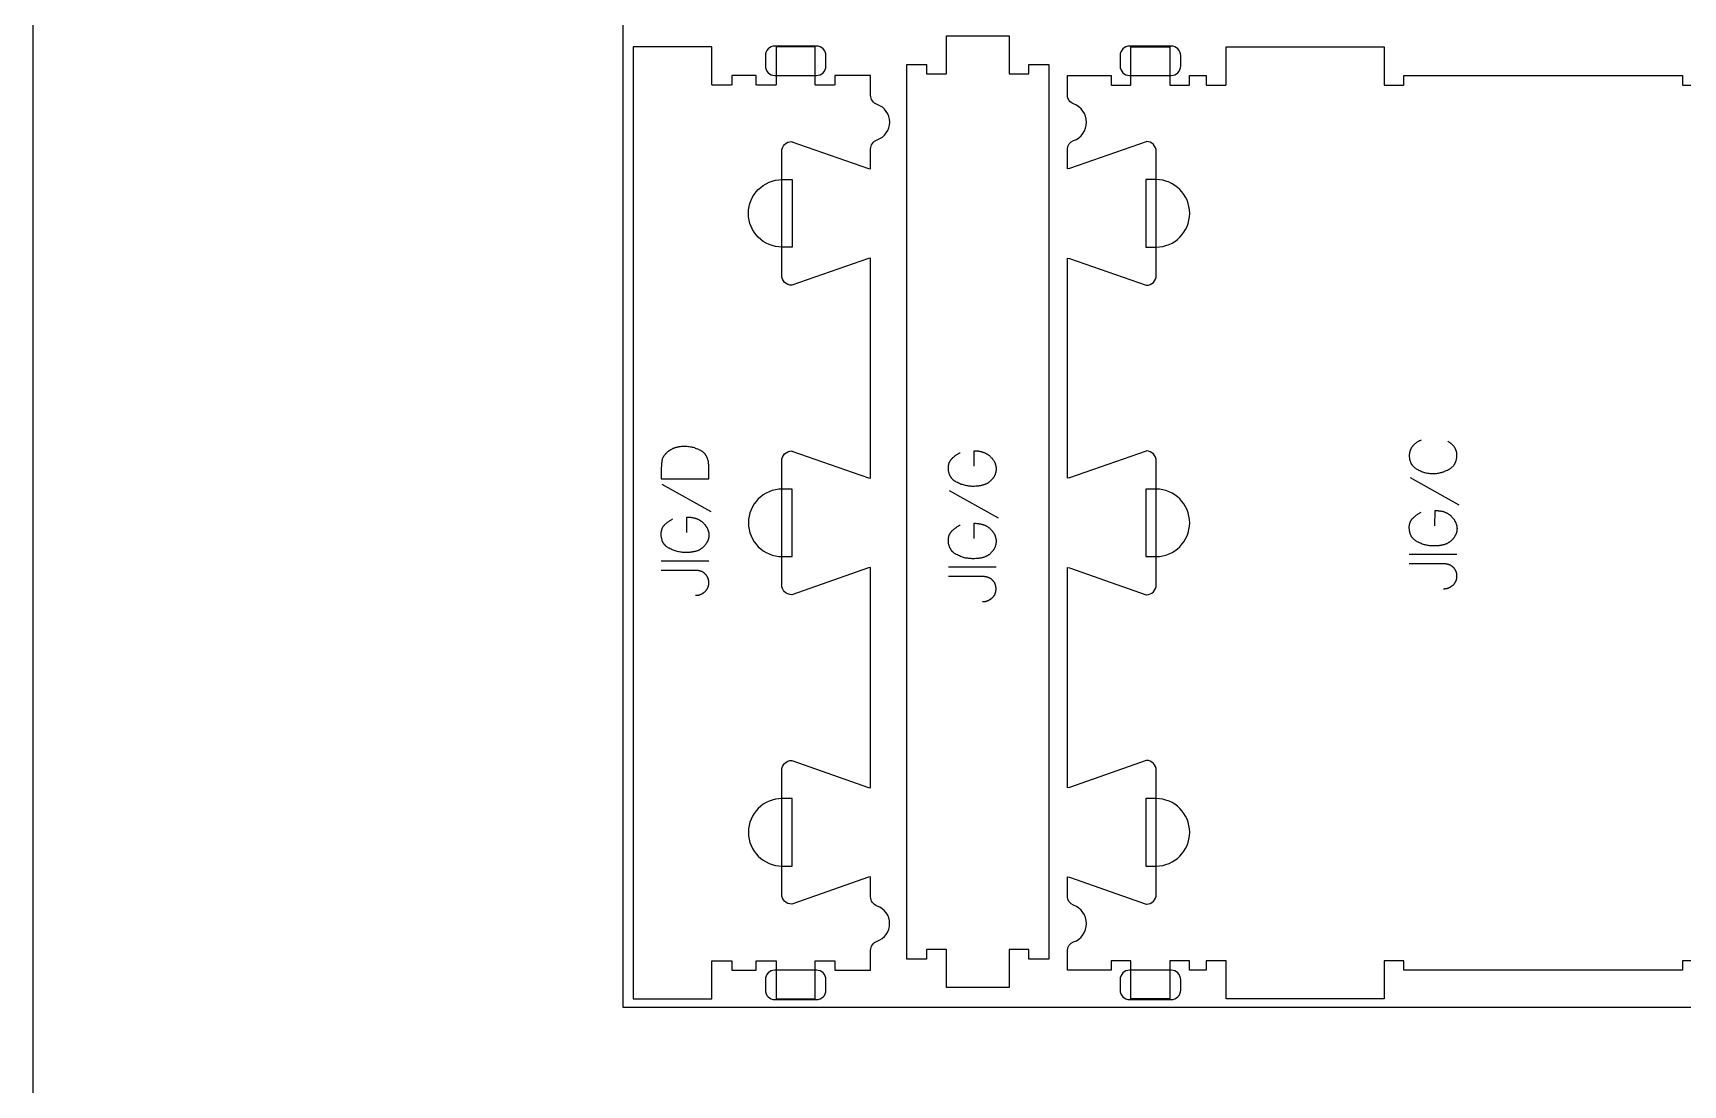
# Model space of a CAD drawing. Extents: x 0 to 12557, y 0 to 18214.
# Drawn here: x 0 to 1040, y 2382 to 3044 of the extents above; entities that cross this region are included whole.
import ezdxf

# ---------------------------------------------------------------- set-up
doc = ezdxf.new("R2010")
doc.units = 0
for name, color, linetype in [('0_SHEET_SPRUCEPLY_2440X122', 1, 'CONTINUOUS'), ('1_ANYTOOL_1MMDEEP_LABELS_S', 2, 'CONTINUOUS'), ('4_ANYTOOL_CUTTHROUGH_OUTSI', 5, 'CONTINUOUS'), ('5_ANYTOOL_HALF_MILL_9MM_IN', 3, 'CONTINUOUS'), ('DONOTCUT', 7, 'CONTINUOUS')]:
    doc.layers.add(name, color=color, linetype=linetype)

msp = doc.modelspace()

# ---------------------------------------------------------------- linework, layer by layer
at = {"layer": '0_SHEET_SPRUCEPLY_2440X122'}
msp.add_lwpolyline([(371.7, 3650.7), (371.7, 2430.7), (2771.7, 2430.7), (2771.7, 3650.7)], close=True, dxfattribs=at)
at = {"layer": '1_ANYTOOL_1MMDEEP_LABELS_S'}
for p, q in [((396.2, 2760.1), (427, 2742.9)), ((577.2, 2756.1), (608, 2739)), ((867.6, 2764.2), (898.4, 2747)), ((867.1, 2716), (897.1, 2716)), ((395.8, 2711.9), (425.8, 2711.9)), ((576.8, 2708), (606.8, 2708))]:
    msp.add_line(p, q, dxfattribs=at)
for points in [[(874.6, 2787.8), (874.2, 2787.7), (873.8, 2787.5), (873.4, 2787.3), (873.1, 2787.1), (872.7, 2786.9), (872.3, 2786.7), (872, 2786.5), (871.6, 2786.3), (871.3, 2786), (871, 2785.8), (870.7, 2785.5), (870.4, 2785.2), (870.1, 2785), (869.8, 2784.7), (869.5, 2784.4), (869.2, 2784.1), (869.1, 2783.9), (869, 2783.7), (868.9, 2783.6), (868.7, 2783.4), (868.6, 2783.3), (868.5, 2783.1), (868.4, 2782.9), (868.3, 2782.7), (868.2, 2782.6), (868.1, 2782.4), (868, 2782.2), (867.9, 2782), (867.9, 2781.8), (867.8, 2781.7), (867.7, 2781.5), (867.6, 2781.3), (867.6, 2781.1), (867.5, 2780.9), (867.5, 2780.7), (867.4, 2780.5), (867.4, 2780.3), (867.3, 2780.1), (867.3, 2779.9), (867.2, 2779.7), (867.2, 2779.5), (867.2, 2779.3), (867.2, 2779.1), (867.1, 2778.8), (867.1, 2778.6), (867.1, 2778.4), (867.1, 2778.2), (867.1, 2778), (867.1, 2777.6), (867.1, 2777.3), (867.2, 2776.9), (867.2, 2776.6), (867.2, 2776.3), (867.3, 2776), (867.3, 2775.7), (867.4, 2775.4), (867.5, 2775.1), (867.6, 2774.8), (867.7, 2774.5), (867.8, 2774.2), (867.9, 2773.9), (867.9, 2773.8), (868, 2773.6), (868.1, 2773.5), (868.1, 2773.4), (868.2, 2773.2), (868.3, 2773.1), (868.4, 2773), (868.4, 2772.8), (868.5, 2772.7), (868.6, 2772.6), (868.7, 2772.5), (868.8, 2772.3), (868.9, 2772.2), (868.9, 2772.1), (869.1, 2771.9), (869.3, 2771.6), (869.5, 2771.4), (869.8, 2771.2), (870, 2771), (870.2, 2770.8), (870.5, 2770.6), (870.7, 2770.4), (871, 2770.2), (871.2, 2770), (871.5, 2769.8), (871.8, 2769.6), (872.4, 2769.3), (873, 2769), (873.6, 2768.7), (874.2, 2768.4), (874.8, 2768.1), (875.5, 2767.9), (876.1, 2767.7), (876.7, 2767.5), (877.4, 2767.3), (878, 2767.2), (878.7, 2767.1), (879.4, 2767), (880, 2766.9), (880.7, 2766.9), (881.4, 2766.8), (882.1, 2766.8), (882.8, 2766.8), (883.5, 2766.9), (884.2, 2766.9), (884.9, 2767), (885.5, 2767.1), (886.2, 2767.2), (886.8, 2767.4), (887.2, 2767.4), (887.5, 2767.5), (887.8, 2767.6), (888.1, 2767.7), (888.5, 2767.8), (888.8, 2767.9), (889.1, 2768), (889.4, 2768.2), (890, 2768.4), (890.6, 2768.7), (891.2, 2769), (891.8, 2769.3), (892.4, 2769.7), (892.7, 2769.8), (893, 2770), (893.3, 2770.2), (893.5, 2770.4), (893.8, 2770.6), (894, 2770.8), (894.2, 2771), (894.5, 2771.3), (894.7, 2771.5), (894.9, 2771.7), (895.1, 2772), (895.2, 2772.1), (895.3, 2772.2), (895.4, 2772.3), (895.5, 2772.5), (895.5, 2772.6), (895.6, 2772.7), (895.7, 2772.8), (895.8, 2773), (895.9, 2773.1), (895.9, 2773.2), (896, 2773.4), (896.1, 2773.5), (896.2, 2773.8), (896.3, 2774.1), (896.5, 2774.4), (896.6, 2774.7), (896.7, 2775), (896.7, 2775.3), (896.8, 2775.6), (896.9, 2775.9), (896.9, 2776.2), (897, 2776.6), (897, 2776.9), (897.1, 2777.2), (897.1, 2777.6), (897.1, 2777.9), (897.1, 2778.3), (897.1, 2778.7), (897.1, 2779.1), (897.1, 2779.2), (897.1, 2779.4), (897, 2779.6), (897, 2779.8), (897, 2780), (897, 2780.1), (896.9, 2780.3), (896.9, 2780.5), (896.8, 2780.6), (896.8, 2780.8), (896.8, 2781), (896.7, 2781.1), (896.7, 2781.3), (896.6, 2781.5), (896.5, 2781.6), (896.5, 2781.8), (896.4, 2781.9), (896.3, 2782.1), (896.3, 2782.2), (896.2, 2782.4), (896.1, 2782.5), (896, 2782.7), (896, 2782.8), (895.9, 2783), (895.8, 2783.1), (895.7, 2783.3), (895.6, 2783.4), (895.5, 2783.5), (895.3, 2783.8), (895.1, 2784.1), (894.8, 2784.3), (894.6, 2784.6), (894.4, 2784.8), (894.1, 2785), (893.9, 2785.3), (893.6, 2785.5), (893.4, 2785.7), (893.1, 2785.9), (892.8, 2786.1), (892.5, 2786.4), (892.2, 2786.6), (891.9, 2786.8), (891.6, 2786.9), (891.3, 2787.1)], [(593, 2771.4), (593, 2781.1), (593.8, 2781.1), (594.6, 2781), (595, 2781), (595.4, 2781), (595.8, 2780.9), (596.2, 2780.8), (596.5, 2780.8), (596.9, 2780.7), (597.3, 2780.6), (597.6, 2780.5), (598, 2780.4), (598.3, 2780.3), (598.6, 2780.2), (598.9, 2780.1), (599.3, 2780), (599.6, 2779.9), (599.9, 2779.7), (600.2, 2779.6), (600.5, 2779.5), (600.7, 2779.3), (601, 2779.2), (601.3, 2779), (601.6, 2778.8), (601.8, 2778.6), (602.1, 2778.5), (602.3, 2778.3), (602.6, 2778.1), (602.8, 2777.9), (603, 2777.6), (603.3, 2777.4), (603.5, 2777.2), (603.7, 2777), (603.9, 2776.8), (604.1, 2776.5), (604.3, 2776.3), (604.5, 2776.1), (604.6, 2775.9), (604.8, 2775.6), (605, 2775.4), (605.1, 2775.2), (605.3, 2774.9), (605.4, 2774.7), (605.5, 2774.5), (605.7, 2774.2), (605.8, 2774), (605.9, 2773.7), (606, 2773.5), (606.1, 2773.3), (606.2, 2773), (606.3, 2772.8), (606.4, 2772.5), (606.4, 2772.3), (606.5, 2772), (606.6, 2771.8), (606.6, 2771.5), (606.7, 2771.3), (606.7, 2771), (606.8, 2770.8), (606.8, 2770.5), (606.8, 2770.3), (606.8, 2770), (606.8, 2769.7), (606.8, 2769.5), (606.8, 2769.2), (606.8, 2769), (606.8, 2768.7), (606.7, 2768.5), (606.7, 2768.2), (606.7, 2768), (606.6, 2767.7), (606.6, 2767.5), (606.5, 2767.2), (606.4, 2767), (606.3, 2766.7), (606.3, 2766.5), (606.2, 2766.2), (606.1, 2766), (606, 2765.8), (605.8, 2765.5), (605.7, 2765.3), (605.6, 2765.1), (605.5, 2764.8), (605.3, 2764.6), (605.2, 2764.4), (605, 2764.1), (604.9, 2763.9), (604.7, 2763.7), (604.5, 2763.5), (604.3, 2763.2), (604.1, 2763), (603.9, 2762.8), (603.7, 2762.6), (603.5, 2762.4), (603.3, 2762.1), (603.1, 2761.9), (602.8, 2761.7), (602.6, 2761.5), (602.4, 2761.3), (602.1, 2761.2), (601.8, 2761), (601.6, 2760.8), (601.3, 2760.6), (601, 2760.5), (600.7, 2760.3), (600.4, 2760.2), (600.1, 2760.1), (599.8, 2759.9), (599.4, 2759.8), (599.1, 2759.7), (598.8, 2759.6), (598.4, 2759.5), (598.1, 2759.4), (597.7, 2759.3), (597.3, 2759.2), (597, 2759.1), (596.6, 2759.1), (596.2, 2759), (595.8, 2758.9), (595.4, 2758.9), (594.9, 2758.8), (594.1, 2758.8), (593.2, 2758.7), (592.3, 2758.7), (591.6, 2758.7), (590.9, 2758.8), (590.3, 2758.8), (589.6, 2758.9), (588.9, 2759), (588.3, 2759.1), (587.6, 2759.2), (586.9, 2759.4), (586.3, 2759.6), (585.6, 2759.8), (585, 2760), (584.4, 2760.2), (583.7, 2760.5), (583.1, 2760.8), (582.4, 2761.1), (581.8, 2761.4), (581.5, 2761.6), (581.2, 2761.7), (580.9, 2761.9), (580.6, 2762.1), (580.4, 2762.3), (580.2, 2762.4), (580.1, 2762.5), (580, 2762.6), (579.8, 2762.7), (579.7, 2762.9), (579.6, 2763), (579.5, 2763.1), (579.4, 2763.2), (579.3, 2763.3), (579.2, 2763.4), (579, 2763.6), (578.9, 2763.7), (578.8, 2763.8), (578.7, 2763.9), (578.6, 2764.1), (578.5, 2764.2), (578.5, 2764.3), (578.4, 2764.4), (578.3, 2764.6), (578.2, 2764.7), (578.1, 2764.9), (578, 2765), (578, 2765.1), (577.9, 2765.3), (577.8, 2765.4), (577.7, 2765.6), (577.7, 2765.7), (577.6, 2765.9), (577.5, 2766), (577.5, 2766.2), (577.4, 2766.3), (577.4, 2766.5), (577.3, 2766.8), (577.2, 2767.1), (577.1, 2767.5), (577, 2767.8), (576.9, 2768.2), (576.9, 2768.5), (576.9, 2768.9), (576.8, 2769.3), (576.8, 2769.6), (576.8, 2770), (576.8, 2770.4), (576.8, 2770.6), (576.8, 2770.9), (576.8, 2771.1), (576.8, 2771.3), (576.8, 2771.5), (576.9, 2771.7), (576.9, 2771.9), (576.9, 2772.1), (577, 2772.3), (577, 2772.5), (577, 2772.7), (577.1, 2772.9), (577.1, 2773.1), (577.2, 2773.3), (577.3, 2773.5), (577.3, 2773.7), (577.4, 2773.9), (577.5, 2774), (577.6, 2774.2), (577.7, 2774.4), (577.8, 2774.6), (577.8, 2774.7), (577.9, 2774.9), (578.1, 2775.1), (578.2, 2775.2), (578.3, 2775.4), (578.4, 2775.5), (578.5, 2775.7), (578.6, 2775.8), (578.8, 2776), (578.9, 2776.1), (579, 2776.3), (579.3, 2776.5), (579.6, 2776.8), (579.9, 2777.1), (580.2, 2777.3), (580.5, 2777.6), (580.8, 2777.8), (581.1, 2778.1), (581.5, 2778.3), (581.8, 2778.5), (582.1, 2778.8), (582.5, 2779), (582.8, 2779.2), (583.1, 2779.4), (583.5, 2779.6), (583.8, 2779.8), (584.2, 2779.9)], [(412, 2729.7), (412, 2739.4), (412.8, 2739.4), (413.6, 2739.3), (414, 2739.3), (414.4, 2739.3), (414.8, 2739.2), (415.2, 2739.1), (415.5, 2739.1), (415.9, 2739), (416.2, 2738.9), (416.6, 2738.8), (416.9, 2738.7), (417.3, 2738.6), (417.6, 2738.5), (417.9, 2738.4), (418.2, 2738.3), (418.6, 2738.2), (418.9, 2738.1), (419.2, 2737.9), (419.4, 2737.8), (419.7, 2737.6), (420, 2737.5), (420.3, 2737.3), (420.6, 2737.1), (420.8, 2736.9), (421.1, 2736.8), (421.3, 2736.6), (421.6, 2736.4), (421.8, 2736.2), (422, 2736), (422.2, 2735.7), (422.5, 2735.5), (422.7, 2735.3), (422.9, 2735.1), (423.1, 2734.8), (423.3, 2734.6), (423.4, 2734.4), (423.6, 2734.2), (423.8, 2733.9), (423.9, 2733.7), (424.1, 2733.5), (424.3, 2733.2), (424.4, 2733), (424.5, 2732.8), (424.7, 2732.5), (424.8, 2732.3), (424.9, 2732), (425, 2731.8), (425.1, 2731.6), (425.2, 2731.3), (425.3, 2731.1), (425.4, 2730.8), (425.4, 2730.6), (425.5, 2730.3), (425.6, 2730.1), (425.6, 2729.8), (425.7, 2729.6), (425.7, 2729.3), (425.7, 2729.1), (425.8, 2728.8), (425.8, 2728.6), (425.8, 2728.3), (425.8, 2728), (425.8, 2727.8), (425.8, 2727.5), (425.8, 2727.3), (425.8, 2727), (425.7, 2726.8), (425.7, 2726.5), (425.6, 2726.3), (425.6, 2726), (425.5, 2725.8), (425.5, 2725.5), (425.4, 2725.3), (425.3, 2725), (425.2, 2724.8), (425.2, 2724.5), (425.1, 2724.3), (424.9, 2724.1), (424.8, 2723.8), (424.7, 2723.6), (424.6, 2723.4), (424.4, 2723.1), (424.3, 2722.9), (424.2, 2722.7), (424, 2722.4), (423.8, 2722.2), (423.7, 2722), (423.5, 2721.8), (423.3, 2721.5), (423.1, 2721.3), (422.9, 2721.1), (422.7, 2720.9), (422.5, 2720.7), (422.3, 2720.5), (422.1, 2720.2), (421.8, 2720), (421.6, 2719.8), (421.3, 2719.7), (421.1, 2719.5), (420.8, 2719.3), (420.5, 2719.1), (420.3, 2719), (420, 2718.8), (419.7, 2718.6), (419.4, 2718.5), (419.1, 2718.4), (418.8, 2718.2), (418.4, 2718.1), (418.1, 2718), (417.8, 2717.9), (417.4, 2717.8), (417.1, 2717.7), (416.7, 2717.6), (416.3, 2717.5), (415.9, 2717.4), (415.6, 2717.4), (415.2, 2717.3), (414.8, 2717.2), (414.3, 2717.2), (413.9, 2717.1), (413.1, 2717.1), (412.2, 2717), (411.3, 2717), (410.6, 2717), (409.9, 2717.1), (409.2, 2717.1), (408.6, 2717.2), (407.9, 2717.3), (407.2, 2717.4), (406.6, 2717.5), (405.9, 2717.7), (405.3, 2717.9), (404.6, 2718.1), (404, 2718.3), (403.3, 2718.5), (402.7, 2718.8), (402.1, 2719.1), (401.4, 2719.4), (400.8, 2719.7), (400.5, 2719.9), (400.2, 2720.1), (399.9, 2720.2), (399.6, 2720.4), (399.3, 2720.6), (399.2, 2720.7), (399.1, 2720.8), (399, 2720.9), (398.8, 2721.1), (398.7, 2721.2), (398.6, 2721.3), (398.5, 2721.4), (398.4, 2721.5), (398.2, 2721.6), (398.1, 2721.7), (398, 2721.9), (397.9, 2722), (397.8, 2722.1), (397.7, 2722.2), (397.6, 2722.4), (397.5, 2722.5), (397.4, 2722.6), (397.4, 2722.7), (397.3, 2722.9), (397.2, 2723), (397.1, 2723.2), (397, 2723.3), (396.9, 2723.4), (396.9, 2723.6), (396.8, 2723.7), (396.7, 2723.9), (396.7, 2724), (396.6, 2724.2), (396.5, 2724.3), (396.5, 2724.5), (396.4, 2724.6), (396.4, 2724.8), (396.3, 2725.1), (396.2, 2725.4), (396.1, 2725.8), (396, 2726.1), (395.9, 2726.5), (395.9, 2726.8), (395.8, 2727.2), (395.8, 2727.6), (395.8, 2727.9), (395.8, 2728.3), (395.8, 2728.7), (395.8, 2728.9), (395.8, 2729.2), (395.8, 2729.4), (395.8, 2729.6), (395.8, 2729.8), (395.8, 2730), (395.9, 2730.2), (395.9, 2730.4), (395.9, 2730.6), (396, 2730.8), (396, 2731), (396.1, 2731.2), (396.1, 2731.4), (396.2, 2731.6), (396.3, 2731.8), (396.3, 2732), (396.4, 2732.2), (396.5, 2732.3), (396.6, 2732.5), (396.6, 2732.7), (396.7, 2732.9), (396.8, 2733), (396.9, 2733.2), (397, 2733.4), (397.1, 2733.5), (397.3, 2733.7), (397.4, 2733.8), (397.5, 2734), (397.6, 2734.1), (397.8, 2734.3), (397.9, 2734.4), (398, 2734.6), (398.3, 2734.9), (398.6, 2735.1), (398.9, 2735.4), (399.2, 2735.6), (399.5, 2735.9), (399.8, 2736.1), (400.1, 2736.4), (400.5, 2736.6), (400.8, 2736.8), (401.1, 2737.1), (401.4, 2737.3), (401.8, 2737.5), (402.1, 2737.7), (402.5, 2737.9), (402.8, 2738.1), (403.2, 2738.2)], [(593, 2725.8), (593, 2735.5), (593.8, 2735.5), (594.6, 2735.4), (595, 2735.4), (595.4, 2735.4), (595.8, 2735.3), (596.2, 2735.2), (596.5, 2735.2), (596.9, 2735.1), (597.3, 2735), (597.6, 2734.9), (598, 2734.8), (598.3, 2734.7), (598.6, 2734.6), (598.9, 2734.5), (599.3, 2734.4), (599.6, 2734.3), (599.9, 2734.1), (600.2, 2734), (600.5, 2733.9), (600.7, 2733.7), (601, 2733.6), (601.3, 2733.4), (601.6, 2733.2), (601.8, 2733), (602.1, 2732.9), (602.3, 2732.7), (602.6, 2732.5), (602.8, 2732.3), (603, 2732), (603.3, 2731.8), (603.5, 2731.6), (603.7, 2731.4), (603.9, 2731.2), (604.1, 2730.9), (604.3, 2730.7), (604.5, 2730.5), (604.6, 2730.3), (604.8, 2730), (605, 2729.8), (605.1, 2729.6), (605.3, 2729.3), (605.4, 2729.1), (605.5, 2728.9), (605.7, 2728.6), (605.8, 2728.4), (605.9, 2728.1), (606, 2727.9), (606.1, 2727.7), (606.2, 2727.4), (606.3, 2727.2), (606.4, 2726.9), (606.4, 2726.7), (606.5, 2726.4), (606.6, 2726.2), (606.6, 2725.9), (606.7, 2725.7), (606.7, 2725.4), (606.8, 2725.2), (606.8, 2724.9), (606.8, 2724.7), (606.8, 2724.4), (606.8, 2724.1), (606.8, 2723.9), (606.8, 2723.6), (606.8, 2723.4), (606.8, 2723.1), (606.7, 2722.9), (606.7, 2722.6), (606.7, 2722.4), (606.6, 2722.1), (606.6, 2721.9), (606.5, 2721.6), (606.4, 2721.4), (606.3, 2721.1), (606.3, 2720.9), (606.2, 2720.6), (606.1, 2720.4), (606, 2720.2), (605.8, 2719.9), (605.7, 2719.7), (605.6, 2719.5), (605.5, 2719.2), (605.3, 2719), (605.2, 2718.8), (605, 2718.5), (604.9, 2718.3), (604.7, 2718.1), (604.5, 2717.9), (604.3, 2717.6), (604.1, 2717.4), (603.9, 2717.2), (603.7, 2717), (603.5, 2716.8), (603.3, 2716.5), (603.1, 2716.3), (602.8, 2716.1), (602.6, 2715.9), (602.4, 2715.7), (602.1, 2715.6), (601.8, 2715.4), (601.6, 2715.2), (601.3, 2715), (601, 2714.9), (600.7, 2714.7), (600.4, 2714.6), (600.1, 2714.5), (599.8, 2714.3), (599.4, 2714.2), (599.1, 2714.1), (598.8, 2714), (598.4, 2713.9), (598.1, 2713.8), (597.7, 2713.7), (597.3, 2713.6), (597, 2713.5), (596.6, 2713.5), (596.2, 2713.4), (595.8, 2713.3), (595.4, 2713.3), (594.9, 2713.2), (594.1, 2713.2), (593.2, 2713.1), (592.3, 2713.1), (591.6, 2713.1), (590.9, 2713.2), (590.3, 2713.2), (589.6, 2713.3), (588.9, 2713.4), (588.3, 2713.5), (587.6, 2713.6), (586.9, 2713.8), (586.3, 2714), (585.6, 2714.2), (585, 2714.4), (584.4, 2714.6), (583.7, 2714.9), (583.1, 2715.2), (582.4, 2715.5), (581.8, 2715.8), (581.5, 2716), (581.2, 2716.1), (580.9, 2716.3), (580.6, 2716.5), (580.4, 2716.7), (580.2, 2716.8), (580.1, 2716.9), (580, 2717), (579.8, 2717.1), (579.7, 2717.3), (579.6, 2717.4), (579.5, 2717.5), (579.4, 2717.6), (579.3, 2717.7), (579.2, 2717.8), (579, 2718), (578.9, 2718.1), (578.8, 2718.2), (578.7, 2718.3), (578.6, 2718.5), (578.5, 2718.6), (578.5, 2718.7), (578.4, 2718.8), (578.3, 2719), (578.2, 2719.1), (578.1, 2719.3), (578, 2719.4), (578, 2719.5), (577.9, 2719.7), (577.8, 2719.8), (577.7, 2720), (577.7, 2720.1), (577.6, 2720.3), (577.5, 2720.4), (577.5, 2720.6), (577.4, 2720.7), (577.4, 2720.9), (577.3, 2721.2), (577.2, 2721.5), (577.1, 2721.9), (577, 2722.2), (576.9, 2722.6), (576.9, 2722.9), (576.9, 2723.3), (576.8, 2723.7), (576.8, 2724), (576.8, 2724.4), (576.8, 2724.8), (576.8, 2725), (576.8, 2725.3), (576.8, 2725.5), (576.8, 2725.7), (576.8, 2725.9), (576.9, 2726.1), (576.9, 2726.3), (576.9, 2726.5), (577, 2726.7), (577, 2726.9), (577, 2727.1), (577.1, 2727.3), (577.1, 2727.5), (577.2, 2727.7), (577.3, 2727.9), (577.3, 2728.1), (577.4, 2728.3), (577.5, 2728.4), (577.6, 2728.6), (577.7, 2728.8), (577.8, 2729), (577.8, 2729.1), (577.9, 2729.3), (578.1, 2729.5), (578.2, 2729.6), (578.3, 2729.8), (578.4, 2729.9), (578.5, 2730.1), (578.6, 2730.2), (578.8, 2730.4), (578.9, 2730.5), (579, 2730.7), (579.3, 2730.9), (579.6, 2731.2), (579.9, 2731.5), (580.2, 2731.7), (580.5, 2732), (580.8, 2732.2), (581.1, 2732.5), (581.5, 2732.7), (581.8, 2732.9), (582.1, 2733.2), (582.5, 2733.4), (582.8, 2733.6), (583.1, 2733.8), (583.5, 2734), (583.8, 2734.2), (584.2, 2734.3)], [(883.3, 2733.8), (883.4, 2743.6), (884.2, 2743.5), (885, 2743.5), (885.4, 2743.4), (885.8, 2743.4), (886.1, 2743.3), (886.5, 2743.3), (886.9, 2743.2), (887.2, 2743.1), (887.6, 2743.1), (888, 2743), (888.3, 2742.9), (888.6, 2742.8), (889, 2742.7), (889.3, 2742.6), (889.6, 2742.5), (889.9, 2742.3), (890.2, 2742.2), (890.5, 2742.1), (890.8, 2741.9), (891.1, 2741.8), (891.4, 2741.6), (891.6, 2741.4), (891.9, 2741.3), (892.2, 2741.1), (892.4, 2740.9), (892.7, 2740.7), (892.9, 2740.5), (893.1, 2740.3), (893.4, 2740.1), (893.6, 2739.9), (893.8, 2739.7), (894, 2739.4), (894.2, 2739.2), (894.4, 2739), (894.6, 2738.8), (894.8, 2738.5), (895, 2738.3), (895.1, 2738.1), (895.3, 2737.8), (895.5, 2737.6), (895.6, 2737.4), (895.7, 2737.1), (895.9, 2736.9), (896, 2736.7), (896.1, 2736.4), (896.2, 2736.2), (896.4, 2735.9), (896.5, 2735.7), (896.5, 2735.5), (896.6, 2735.2), (896.7, 2735), (896.8, 2734.7), (896.9, 2734.5), (896.9, 2734.2), (897, 2734), (897, 2733.7), (897.1, 2733.5), (897.1, 2733.2), (897.1, 2733), (897.1, 2732.7), (897.2, 2732.4), (897.2, 2732.2), (897.2, 2731.9), (897.1, 2731.7), (897.1, 2731.4), (897.1, 2731.2), (897.1, 2730.9), (897, 2730.6), (897, 2730.4), (897, 2730.1), (896.9, 2729.9), (896.8, 2729.7), (896.8, 2729.4), (896.7, 2729.2), (896.6, 2728.9), (896.5, 2728.7), (896.4, 2728.4), (896.3, 2728.2), (896.2, 2728), (896.1, 2727.7), (895.9, 2727.5), (895.8, 2727.3), (895.7, 2727), (895.5, 2726.8), (895.4, 2726.6), (895.2, 2726.4), (895, 2726.1), (894.8, 2725.9), (894.7, 2725.7), (894.5, 2725.5), (894.3, 2725.2), (894.1, 2725), (893.9, 2724.8), (893.6, 2724.6), (893.4, 2724.4), (893.2, 2724.2), (892.9, 2724), (892.7, 2723.8), (892.4, 2723.6), (892.2, 2723.4), (891.9, 2723.3), (891.6, 2723.1), (891.3, 2722.9), (891, 2722.8), (890.7, 2722.6), (890.4, 2722.5), (890.1, 2722.4), (889.8, 2722.3), (889.5, 2722.1), (889.1, 2722), (888.8, 2721.9), (888.4, 2721.8), (888, 2721.7), (887.7, 2721.7), (887.3, 2721.6), (886.9, 2721.5), (886.5, 2721.4), (886.1, 2721.4), (885.7, 2721.3), (885.3, 2721.3), (884.4, 2721.2), (883.5, 2721.2), (882.6, 2721.2), (881.9, 2721.2), (881.3, 2721.2), (880.6, 2721.3), (879.9, 2721.3), (879.3, 2721.4), (878.6, 2721.5), (877.9, 2721.7), (877.3, 2721.8), (876.6, 2722), (876, 2722.2), (875.3, 2722.4), (874.7, 2722.7), (874.1, 2722.9), (873.4, 2723.2), (872.8, 2723.5), (872.1, 2723.8), (871.8, 2724), (871.5, 2724.2), (871.2, 2724.4), (871, 2724.6), (870.7, 2724.8), (870.6, 2724.9), (870.4, 2725), (870.3, 2725.1), (870.2, 2725.2), (870.1, 2725.3), (869.9, 2725.4), (869.8, 2725.5), (869.7, 2725.6), (869.6, 2725.8), (869.5, 2725.9), (869.4, 2726), (869.3, 2726.1), (869.2, 2726.2), (869.1, 2726.4), (869, 2726.5), (868.9, 2726.6), (868.8, 2726.8), (868.7, 2726.9), (868.6, 2727), (868.5, 2727.2), (868.5, 2727.3), (868.4, 2727.4), (868.3, 2727.6), (868.2, 2727.7), (868.1, 2727.9), (868.1, 2728), (868, 2728.2), (867.9, 2728.3), (867.9, 2728.5), (867.8, 2728.6), (867.8, 2728.8), (867.7, 2728.9), (867.6, 2729.3), (867.5, 2729.6), (867.4, 2729.9), (867.4, 2730.3), (867.3, 2730.6), (867.2, 2731), (867.2, 2731.3), (867.2, 2731.7), (867.1, 2732.1), (867.1, 2732.5), (867.1, 2732.9), (867.1, 2733.1), (867.1, 2733.3), (867.1, 2733.5), (867.1, 2733.7), (867.2, 2734), (867.2, 2734.2), (867.2, 2734.4), (867.3, 2734.6), (867.3, 2734.8), (867.3, 2735), (867.4, 2735.2), (867.4, 2735.4), (867.5, 2735.6), (867.5, 2735.8), (867.6, 2735.9), (867.7, 2736.1), (867.8, 2736.3), (867.8, 2736.5), (867.9, 2736.7), (868, 2736.8), (868.1, 2737), (868.2, 2737.2), (868.3, 2737.3), (868.4, 2737.5), (868.5, 2737.7), (868.6, 2737.8), (868.7, 2738), (868.9, 2738.1), (869, 2738.3), (869.1, 2738.4), (869.2, 2738.6), (869.4, 2738.7), (869.7, 2739), (870, 2739.3), (870.3, 2739.5), (870.6, 2739.8), (870.9, 2740), (871.2, 2740.3), (871.5, 2740.5), (871.8, 2740.8), (872.1, 2741), (872.5, 2741.2), (872.8, 2741.4), (873.1, 2741.6), (873.5, 2741.8), (873.8, 2742), (874.2, 2742.2), (874.5, 2742.4)], [(417.3, 2690.1), (417.5, 2690.1), (417.7, 2690.1), (417.9, 2690.1), (418.1, 2690.1), (418.3, 2690.1), (418.5, 2690.1), (418.7, 2690.2), (418.9, 2690.2), (419.1, 2690.2), (419.3, 2690.3), (419.5, 2690.3), (419.7, 2690.4), (419.9, 2690.4), (420.1, 2690.5), (420.2, 2690.6), (420.4, 2690.6), (420.6, 2690.7), (420.8, 2690.8), (421, 2690.8), (421.2, 2690.9), (421.3, 2691), (421.5, 2691.1), (421.7, 2691.2), (421.9, 2691.3), (422, 2691.4), (422.2, 2691.5), (422.4, 2691.6), (422.5, 2691.8), (422.7, 2691.9), (422.9, 2692), (423, 2692.1), (423.2, 2692.3), (423.3, 2692.4), (423.5, 2692.6), (423.6, 2692.7), (423.8, 2692.8), (423.9, 2693), (424.1, 2693.2), (424.2, 2693.3), (424.3, 2693.5), (424.4, 2693.6), (424.5, 2693.8), (424.7, 2694), (424.8, 2694.1), (424.9, 2694.3), (424.9, 2694.5), (425, 2694.7), (425.1, 2694.8), (425.2, 2695), (425.3, 2695.2), (425.3, 2695.4), (425.4, 2695.6), (425.5, 2695.8), (425.5, 2696), (425.6, 2696.2), (425.6, 2696.4), (425.6, 2696.6), (425.7, 2696.8), (425.7, 2697), (425.7, 2697.2), (425.7, 2697.4), (425.7, 2697.6), (425.8, 2697.9), (425.8, 2698.1), (425.8, 2698.3), (425.7, 2698.5), (425.7, 2698.7), (425.7, 2698.9), (425.7, 2699.1), (425.7, 2699.3), (425.6, 2699.5), (425.6, 2699.7), (425.6, 2699.9), (425.5, 2700.1), (425.5, 2700.3), (425.4, 2700.5), (425.4, 2700.7), (425.3, 2700.8), (425.2, 2701), (425.2, 2701.2), (425.1, 2701.4), (425, 2701.5), (424.9, 2701.7), (424.8, 2701.9), (424.7, 2702), (424.6, 2702.2), (424.5, 2702.3), (424.4, 2702.5), (424.3, 2702.7), (424.2, 2702.8), (424.1, 2703), (424, 2703.1), (423.8, 2703.2), (423.7, 2703.4), (423.5, 2703.5), (423.4, 2703.7), (423.3, 2703.8), (423.1, 2703.9), (423, 2704), (422.8, 2704.2), (422.6, 2704.3), (422.5, 2704.4), (422.3, 2704.5), (422.2, 2704.6), (422, 2704.7), (421.8, 2704.8), (421.7, 2704.9), (421.5, 2705), (421.3, 2705), (421.1, 2705.1), (421, 2705.2), (420.8, 2705.3), (420.6, 2705.3), (420.4, 2705.4), (420.2, 2705.4), (420.1, 2705.5), (419.9, 2705.5), (419.7, 2705.6), (419.5, 2705.6), (419.3, 2705.7), (419.1, 2705.7), (418.9, 2705.7), (418.7, 2705.7), (418.5, 2705.8), (418.3, 2705.8), (418.1, 2705.8), (417.9, 2705.8), (417.7, 2705.8), (395.8, 2705.8)], [(888.6, 2694.2), (888.8, 2694.2), (889, 2694.2), (889.2, 2694.2), (889.5, 2694.2), (889.7, 2694.3), (889.9, 2694.3), (890.1, 2694.3), (890.3, 2694.3), (890.4, 2694.4), (890.6, 2694.4), (890.8, 2694.5), (891, 2694.5), (891.2, 2694.6), (891.4, 2694.6), (891.6, 2694.7), (891.8, 2694.8), (892, 2694.8), (892.1, 2694.9), (892.3, 2695), (892.5, 2695.1), (892.7, 2695.2), (892.9, 2695.3), (893, 2695.4), (893.2, 2695.5), (893.4, 2695.6), (893.6, 2695.7), (893.7, 2695.8), (893.9, 2695.9), (894.1, 2696), (894.2, 2696.2), (894.4, 2696.3), (894.5, 2696.4), (894.7, 2696.6), (894.9, 2696.7), (895, 2696.8), (895.1, 2697), (895.3, 2697.1), (895.4, 2697.3), (895.5, 2697.5), (895.7, 2697.6), (895.8, 2697.8), (895.9, 2697.9), (896, 2698.1), (896.1, 2698.3), (896.2, 2698.4), (896.3, 2698.6), (896.4, 2698.8), (896.5, 2699), (896.5, 2699.2), (896.6, 2699.3), (896.7, 2699.5), (896.8, 2699.7), (896.8, 2699.9), (896.9, 2700.1), (896.9, 2700.3), (897, 2700.5), (897, 2700.7), (897, 2700.9), (897.1, 2701.1), (897.1, 2701.3), (897.1, 2701.6), (897.1, 2701.8), (897.1, 2702), (897.1, 2702.2), (897.1, 2702.4), (897.1, 2702.6), (897.1, 2702.9), (897.1, 2703.1), (897.1, 2703.3), (897, 2703.5), (897, 2703.7), (897, 2703.9), (896.9, 2704.1), (896.9, 2704.2), (896.8, 2704.4), (896.8, 2704.6), (896.7, 2704.8), (896.7, 2705), (896.6, 2705.2), (896.5, 2705.3), (896.4, 2705.5), (896.4, 2705.7), (896.3, 2705.8), (896.2, 2706), (896.1, 2706.2), (896, 2706.3), (895.9, 2706.5), (895.8, 2706.6), (895.7, 2706.8), (895.6, 2706.9), (895.4, 2707.1), (895.3, 2707.2), (895.2, 2707.4), (895, 2707.5), (894.9, 2707.7), (894.8, 2707.8), (894.6, 2707.9), (894.5, 2708.1), (894.3, 2708.2), (894.2, 2708.3), (894, 2708.4), (893.8, 2708.5), (893.7, 2708.6), (893.5, 2708.7), (893.3, 2708.8), (893.2, 2708.9), (893, 2709), (892.8, 2709.1), (892.7, 2709.2), (892.5, 2709.3), (892.3, 2709.3), (892.1, 2709.4), (892, 2709.5), (891.8, 2709.5), (891.6, 2709.6), (891.4, 2709.6), (891.2, 2709.7), (891, 2709.7), (890.8, 2709.8), (890.6, 2709.8), (890.4, 2709.8), (890.2, 2709.9), (890, 2709.9), (889.8, 2709.9), (889.6, 2709.9), (889.4, 2709.9), (889.2, 2709.9), (889, 2709.9), (867.1, 2709.9)], [(598.3, 2686.2), (598.5, 2686.2), (598.7, 2686.2), (598.9, 2686.2), (599.1, 2686.2), (599.3, 2686.2), (599.5, 2686.2), (599.7, 2686.3), (599.9, 2686.3), (600.1, 2686.3), (600.3, 2686.4), (600.5, 2686.4), (600.7, 2686.5), (600.9, 2686.5), (601.1, 2686.6), (601.3, 2686.6), (601.4, 2686.7), (601.6, 2686.8), (601.8, 2686.9), (602, 2686.9), (602.2, 2687), (602.3, 2687.1), (602.5, 2687.2), (602.7, 2687.3), (602.9, 2687.4), (603, 2687.5), (603.2, 2687.6), (603.4, 2687.7), (603.5, 2687.9), (603.7, 2688), (603.9, 2688.1), (604, 2688.2), (604.2, 2688.4), (604.4, 2688.5), (604.5, 2688.7), (604.7, 2688.8), (604.8, 2688.9), (604.9, 2689.1), (605.1, 2689.2), (605.2, 2689.4), (605.3, 2689.6), (605.4, 2689.7), (605.6, 2689.9), (605.7, 2690.1), (605.8, 2690.2), (605.9, 2690.4), (606, 2690.6), (606, 2690.7), (606.1, 2690.9), (606.2, 2691.1), (606.3, 2691.3), (606.3, 2691.5), (606.4, 2691.7), (606.5, 2691.9), (606.5, 2692.1), (606.6, 2692.3), (606.6, 2692.5), (606.6, 2692.7), (606.7, 2692.9), (606.7, 2693.1), (606.7, 2693.3), (606.8, 2693.5), (606.8, 2693.7), (606.8, 2694), (606.8, 2694.2), (606.8, 2694.4), (606.8, 2694.6), (606.8, 2694.8), (606.7, 2695), (606.7, 2695.2), (606.7, 2695.4), (606.7, 2695.6), (606.6, 2695.8), (606.6, 2696), (606.5, 2696.2), (606.5, 2696.4), (606.4, 2696.6), (606.4, 2696.8), (606.3, 2696.9), (606.3, 2697.1), (606.2, 2697.3), (606.1, 2697.5), (606, 2697.6), (605.9, 2697.8), (605.9, 2698), (605.8, 2698.1), (605.7, 2698.3), (605.6, 2698.4), (605.4, 2698.6), (605.3, 2698.7), (605.2, 2698.9), (605.1, 2699), (605, 2699.2), (604.8, 2699.3), (604.7, 2699.5), (604.6, 2699.6), (604.4, 2699.7), (604.3, 2699.9), (604.1, 2700), (604, 2700.1), (603.8, 2700.3), (603.7, 2700.4), (603.5, 2700.5), (603.3, 2700.6), (603.2, 2700.7), (603, 2700.8), (602.8, 2700.9), (602.7, 2701), (602.5, 2701.1), (602.3, 2701.1), (602.2, 2701.2), (602, 2701.3), (601.8, 2701.4), (601.6, 2701.4), (601.4, 2701.5), (601.3, 2701.5), (601.1, 2701.6), (600.9, 2701.6), (600.7, 2701.7), (600.5, 2701.7), (600.3, 2701.8), (600.1, 2701.8), (599.9, 2701.8), (599.7, 2701.8), (599.5, 2701.9), (599.3, 2701.9), (599.1, 2701.9), (598.9, 2701.9), (598.7, 2701.9), (576.8, 2701.9)]]:
    msp.add_lwpolyline(points, dxfattribs=at)
msp.add_lwpolyline([(395.8, 2763.5), (425.8, 2763.5), (425.7, 2772), (425.7, 2772.4), (425.6, 2772.8), (425.6, 2773.2), (425.6, 2773.6), (425.5, 2774), (425.5, 2774.4), (425.4, 2774.7), (425.3, 2775.1), (425.2, 2775.4), (425.1, 2775.8), (425, 2776.1), (424.9, 2776.4), (424.8, 2776.7), (424.7, 2776.9), (424.7, 2777.1), (424.6, 2777.2), (424.5, 2777.4), (424.5, 2777.5), (424.4, 2777.6), (424.3, 2777.8), (424.2, 2777.9), (424.1, 2778.1), (424, 2778.2), (424, 2778.3), (423.9, 2778.5), (423.8, 2778.6), (423.7, 2778.7), (423.6, 2778.9), (423.5, 2779), (423.4, 2779.1), (423.3, 2779.2), (423.2, 2779.4), (423, 2779.5), (422.9, 2779.6), (422.8, 2779.7), (422.7, 2779.8), (422.6, 2779.9), (422.5, 2780), (422.3, 2780.1), (422.2, 2780.3), (422.1, 2780.4), (421.9, 2780.5), (421.8, 2780.6), (421.7, 2780.6), (421.5, 2780.7), (421.3, 2780.9), (421, 2781.1), (420.7, 2781.3), (420, 2781.6), (419.4, 2781.9), (418.8, 2782.2), (418.1, 2782.4), (417.5, 2782.6), (416.9, 2782.9), (416.2, 2783.1), (415.5, 2783.2), (414.9, 2783.4), (414.2, 2783.5), (413.5, 2783.6), (412.9, 2783.7), (412.2, 2783.8), (411.5, 2783.8), (410.8, 2783.9), (410.1, 2783.9), (409.5, 2783.9), (408.9, 2783.8), (408.3, 2783.8), (407.7, 2783.7), (407.1, 2783.6), (406.9, 2783.6), (406.6, 2783.5), (406.3, 2783.5), (406, 2783.4), (405.7, 2783.3), (405.5, 2783.3), (405.2, 2783.2), (404.9, 2783.1), (404.6, 2783), (404.4, 2782.9), (404.1, 2782.8), (403.8, 2782.7), (403.6, 2782.6), (403.3, 2782.5), (402.8, 2782.2), (402.3, 2782), (401.8, 2781.7), (401.2, 2781.4), (400.9, 2781.2), (400.6, 2781), (400.4, 2780.8), (400.1, 2780.6), (399.8, 2780.4), (399.5, 2780.2), (399.3, 2780), (399.1, 2779.7), (398.8, 2779.5), (398.6, 2779.3), (398.4, 2779.1), (398.2, 2778.8), (398, 2778.6), (397.8, 2778.4), (397.6, 2778.1), (397.5, 2777.9), (397.3, 2777.6), (397.2, 2777.4), (397, 2777.1), (396.9, 2776.9), (396.8, 2776.6), (396.6, 2776.3), (396.5, 2776.1), (396.5, 2775.8), (396.4, 2775.5), (396.3, 2775.2), (396.2, 2775), (396.2, 2774.7), (396.1, 2774.4), (396.1, 2774.1), (396.1, 2773.8), (396, 2773.5), (395.8, 2768.6)], close=True, dxfattribs=at)
at = {"layer": '4_ANYTOOL_CUTTHROUGH_OUTSI'}
for points in [[(563, 2461), (550.5, 2461), (550.5, 3024.5), (563, 3024.5), (563, 3018.8, 0.414214), (563.2, 3018.5), (575.2, 3018.5, 0.414214), (575.5, 3018.8), (575.5, 3042.5), (615, 3042.5), (615, 3018.8, 0.414214), (615.2, 3018.5), (627.2, 3018.5, 0.414214), (627.5, 3018.8), (627.5, 3024.5), (640, 3024.5), (640, 2461), (627.5, 2461), (627.5, 2466.8, 0.414214), (627.2, 2467), (615.2, 2467, 0.414214), (615, 2466.8), (615, 2443), (575.5, 2443), (575.5, 2466.8, 0.414214), (575.2, 2467), (563.2, 2467, 0.414214), (563, 2466.8)], [(527.7, 2902.5), (526.3, 2902.3), (478.1, 2885.4), (478, 2885.4, -0.414214), (471.7, 2891.6), (471.7, 2969.6, -0.414214), (478, 2975.9), (478.1, 2975.8), (526.4, 2958.9), (527.7, 2958.7), (527.7, 2971.1, -0.317837), (531.9, 2977, 0.707107), (531.9, 2999.2, -0.316061), (527.7, 3005.1), (527.7, 3017.5), (505.2, 3017.5), (505.2, 3011.7, -0.414214), (505, 3011.5), (493, 3011.5, -0.414214), (492.7, 3011.7), (492.7, 3035.5), (468.2, 3035.5), (468.2, 3011.7, -0.414214), (468, 3011.5), (456, 3011.5, -0.414214), (455.7, 3011.7), (455.7, 3017.5), (440.2, 3017.5), (440.2, 3011.7, -0.414214), (440, 3011.5), (428, 3011.5, -0.414214), (427.7, 3011.7), (427.7, 3035.5), (378.2, 3035.5), (378.2, 2436), (427.7, 2436), (427.7, 2459.7, -0.414214), (428, 2460), (440, 2460, -0.414214), (440.2, 2459.7), (440.2, 2454), (455.7, 2454), (455.7, 2459.7, -0.414214), (456, 2460), (468, 2460, -0.414214), (468.2, 2459.7), (468.2, 2436), (492.7, 2436), (492.7, 2459.7, -0.414214), (493, 2460), (505, 2460, -0.414214), (505.2, 2459.7), (505.2, 2454), (527.7, 2454), (527.7, 2466.4, -0.31606), (531.9, 2472.3, 0.707107), (531.9, 2494.4, -0.317837), (527.7, 2500.3), (527.7, 2512.7), (526.3, 2512.5), (478.1, 2495.6), (478, 2495.6, -0.414214), (471.7, 2501.8), (471.7, 2579.8, -0.414214), (478, 2586.1), (478.1, 2586), (526.4, 2569.1), (527.7, 2568.9), (527.7, 2707.6), (526.3, 2707.4), (478.1, 2690.5), (478, 2690.5, -0.414214), (471.7, 2696.7), (471.7, 2774.7, -0.414214), (478, 2781), (478.1, 2780.9), (526.4, 2764), (527.7, 2763.8)]]:
    msp.add_lwpolyline(points, format="xyb", close=True, dxfattribs=at)
msp.add_lwpolyline([(1051.5, 2460), (1039.5, 2460, 0.414214), (1039.2, 2459.7), (1039.2, 2454), (863.7, 2454), (863.7, 2459.7, 0.414214), (863.5, 2460), (851.5, 2460, 0.414214), (851.2, 2459.7), (851.2, 2436), (751.7, 2436), (751.7, 2459.7, 0.414214), (751.5, 2460), (739.5, 2460, 0.414214), (739.2, 2459.7), (739.2, 2454), (728.7, 2454), (728.7, 2459.7, 0.414214), (728.5, 2460), (716.5, 2460, 0.414214), (716.2, 2459.7), (716.2, 2436), (691.7, 2436), (691.7, 2459.7, 0.414214), (691.5, 2460), (679.5, 2460, 0.414214), (679.2, 2459.7), (679.2, 2454), (651.7, 2454), (651.7, 2466.4, -0.317837), (655.6, 2471.8, 0.707107), (655.6, 2494.9, -0.317837), (651.7, 2500.3), (651.7, 2512.7), (653.1, 2512.5), (701.4, 2495.6), (701.5, 2495.6, 0.414214), (707.7, 2501.8), (707.7, 2579.8, 0.414214), (701.5, 2586.1), (701.4, 2586), (653.1, 2569.1), (651.7, 2568.9), (651.7, 2707.6), (653.1, 2707.4), (701.4, 2690.5), (701.5, 2690.5, 0.414214), (707.7, 2696.7), (707.7, 2774.7, 0.414214), (701.5, 2781), (701.4, 2780.9), (653.1, 2764), (651.7, 2763.8), (651.7, 2902.5), (653.1, 2902.3), (701.4, 2885.4), (701.5, 2885.4, 0.414214), (707.7, 2891.6), (707.7, 2969.6, 0.414214), (701.5, 2975.9), (701.4, 2975.8), (653.1, 2958.9), (651.7, 2958.7), (651.7, 2971.1, -0.317837), (655.6, 2976.5, 0.707107), (655.6, 2999.6, -0.317837), (651.7, 3005.1), (651.7, 3017.5), (679.2, 3017.5), (679.2, 3011.7, 0.414214), (679.5, 3011.5), (691.5, 3011.5, 0.414214), (691.7, 3011.7), (691.7, 3035.5), (716.2, 3035.5), (716.2, 3011.7, 0.414214), (716.5, 3011.5), (728.5, 3011.5, 0.414214), (728.7, 3011.7), (728.7, 3017.5), (739.2, 3017.5), (739.2, 3011.7, 0.414214), (739.5, 3011.5), (751.5, 3011.5, 0.414214), (751.7, 3011.7), (751.7, 3035.5), (851.2, 3035.5), (851.2, 3011.7, 0.414214), (851.5, 3011.5), (863.5, 3011.5, 0.414214), (863.7, 3011.7), (863.7, 3017.5), (1039.2, 3017.5), (1039.2, 3011.7, 0.414214), (1039.5, 3011.5), (1051.5, 3011.5, 0.414214)], format="xyb", dxfattribs=at)
at = {"layer": '5_ANYTOOL_HALF_MILL_9MM_IN'}
for points in [[(467.4, 3036, 0.414214), (461.4, 3030), (461.4, 3023.5, 0.414214), (467.4, 3017.5), (493.6, 3017.5, 0.414214), (499.6, 3023.5), (499.6, 3030, 0.414214), (493.6, 3036)], [(690.9, 3036, 0.414214), (684.9, 3030), (684.9, 3023.5, 0.414214), (690.9, 3017.5), (717.1, 3017.5, 0.414214), (723.1, 3023.5), (723.1, 3030, 0.414214), (717.1, 3036)], [(472, 2909.4, -1), (472, 2951.9), (478.2, 2951.9), (478.2, 2909.4)], [(707.5, 2909.4, 1), (707.5, 2951.9), (701.2, 2951.9), (701.2, 2909.4)], [(472, 2757, 1), (472, 2714.5), (478.2, 2714.5), (478.2, 2757)], [(707.5, 2714.5, 1), (707.5, 2757), (701.2, 2757), (701.2, 2714.5)], [(472, 2562.1, 1), (472, 2519.6), (478.2, 2519.6), (478.2, 2562.1)], [(707.5, 2519.6, 1), (707.5, 2562.1), (701.2, 2562.1), (701.2, 2519.6)], [(467.4, 2454, 0.414214), (461.4, 2448), (461.4, 2441.5, 0.414214), (467.4, 2435.5), (493.6, 2435.5, 0.414214), (499.6, 2441.5), (499.6, 2448, 0.414214), (493.6, 2454)], [(690.9, 2454, 0.414214), (684.9, 2448), (684.9, 2441.5, 0.414214), (690.9, 2435.5), (717.1, 2435.5, 0.414214), (723.1, 2441.5), (723.1, 2448, 0.414214), (717.1, 2454)]]:
    msp.add_lwpolyline(points, format="xyb", close=True, dxfattribs=at)
at = {"layer": 'DONOTCUT'}
msp.add_lwpolyline([(0, 0), (3183.4, 0), (3183.4, 4900), (0, 4900)], close=True, dxfattribs=at)

doc.saveas('drawing.dxf')
